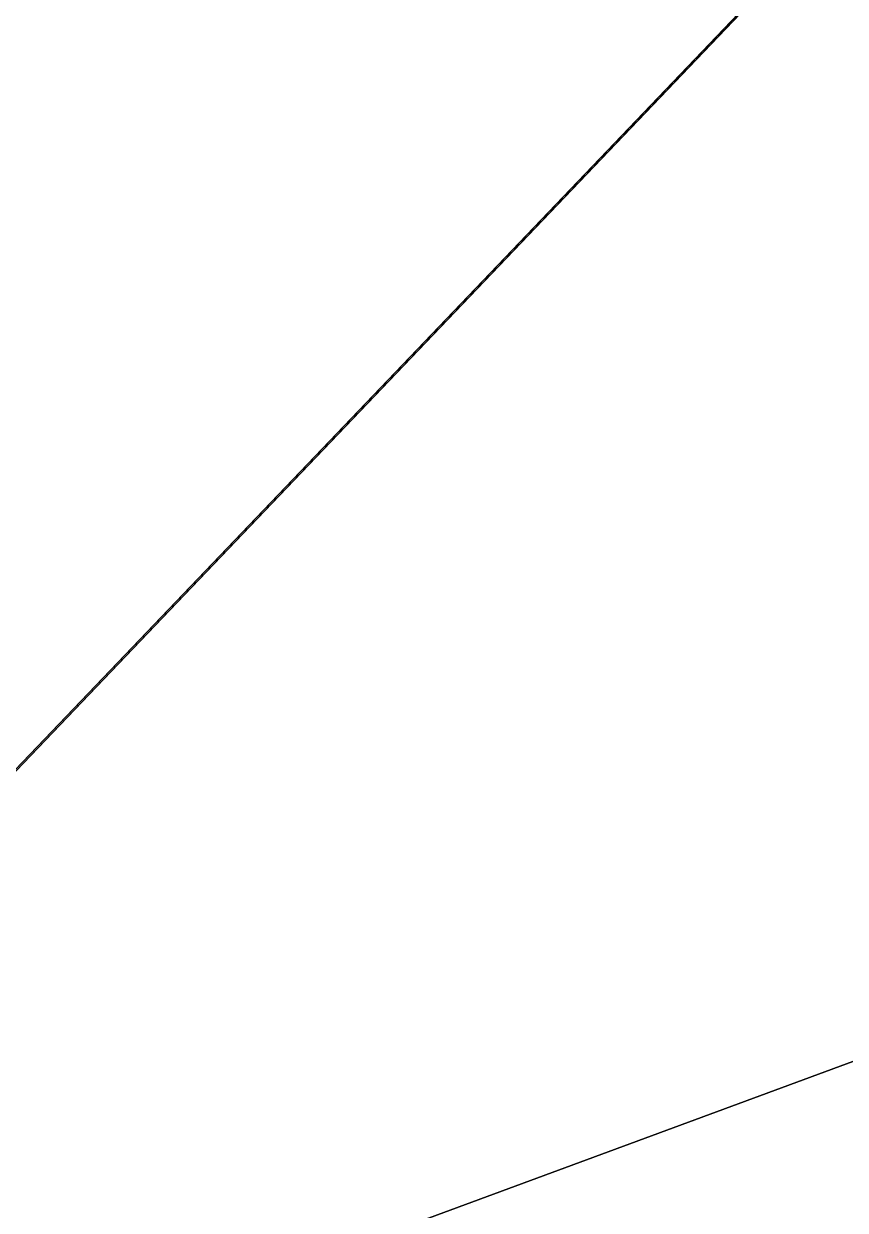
# Model space of a CAD drawing. Header units: metres. Extents: x 2688466 to 2688595, y 1221626 to 1221756.
# Drawn here: x 2688491.74 to 2688497.81, y 1221718.91 to 1221727.68 of the extents above; entities that cross this region are included whole.
import ezdxf

# ---------------------------------------------------------------- set-up
doc = ezdxf.new("R2010")
doc.units = ezdxf.units.M
doc.linetypes.add('AUSGEZOGEN', pattern=[0])
for name, color, linetype, lineweight in [('Standard', 7, 'AUSGEZOGEN', 13), ('Text Decke', 7, 'AUSGEZOGEN', 25), ('Tiefbau Global', 250, 'AUSGEZOGEN', 35)]:
    doc.layers.add(name, color=color, linetype=linetype, lineweight=lineweight)

# ---------------------------------------------------------------- blocks, each defined once
blk = doc.blocks.new('Kran parametrisch_$F1')
at = {"layer": 'Standard', "color": 253, "linetype": 'AUSGEZOGEN', "lineweight": 18, "transparency": 33554687}
for points in [[(32.1394, 38.3022), (25, 43.3013), (17.101, 46.9846), (8.6824, 49.2404), (0, 50), (-8.6824, 49.2404), (-17.101, 46.9846), (-25, 43.3013), (-32.1394, 38.3022), (-38.3022, 32.1394), (-43.3013, 25), (-46.9846, 17.101), (-49.2404, 8.6824), (-50, 0), (-49.2404, -8.6824), (-46.9846, -17.101), (-43.3013, -25), (-38.3022, -32.1394), (-32.1394, -38.3022), (-25, -43.3013), (-17.101, -46.9846), (-8.6824, -49.2404)], [(-8.6807, -49.2305), (-17.0976, -46.9752), (-24.995, -43.2926), (-32.133, -38.2946), (-38.2946, -32.133), (-43.2926, -24.995), (-46.9752, -17.0976), (-49.2305, -8.6807), (-49.99, 0), (-49.2305, 8.6807), (-46.9752, 17.0976), (-43.2926, 24.995), (-38.2946, 32.133), (-32.133, 38.2946), (-24.995, 43.2926), (-17.0976, 46.9752), (-8.6807, 49.2305), (0, 49.99), (8.6807, 49.2305), (17.0976, 46.9752), (24.995, 43.2926), (32.133, 38.2946)], [(-8.6824, -49.2404), (-17.101, -46.9846), (-25, -43.3013), (-32.1394, -38.3022), (-38.3022, -32.1394), (-43.3013, -25), (-46.9846, -17.101), (-49.2404, -8.6824), (-50, 0), (-49.2404, 8.6824), (-46.9846, 17.101), (-43.3013, 25), (-38.3022, 32.1394), (-32.1394, 38.3022), (-25, 43.3013), (-17.101, 46.9846), (-8.6824, 49.2404), (0, 50), (8.6824, 49.2404), (17.101, 46.9846), (25, 43.3013), (32.1394, 38.3022)], [(32.133, 38.2946), (24.995, 43.2926), (17.0976, 46.9752), (8.6807, 49.2305), (0, 49.99), (-8.6807, 49.2305), (-17.0976, 46.9752), (-24.995, 43.2926), (-32.133, 38.2946), (-38.2946, 32.133), (-43.2926, 24.995), (-46.9752, 17.0976), (-49.2305, 8.6807), (-49.99, 0), (-49.2305, -8.6807), (-46.9752, -17.0976), (-43.2926, -24.995), (-38.2946, -32.133), (-32.133, -38.2946), (-24.995, -43.2926), (-17.0976, -46.9752), (-8.6807, -49.2305)]]:
    blk.add_lwpolyline(points, dxfattribs=at)
for points in [[(-25, 43.3013), (-17.101, 46.9846), (-17.101, 46.9846), (-25, 43.3013)], [(-24.995, 43.2926), (-24.995, 43.2926), (-17.0976, 46.9752), (-17.0976, 46.9752)]]:
    blk.add_lwpolyline(points, close=True, dxfattribs=at)

msp = doc.modelspace()

# ---------------------------------------------------------------- linework, layer by layer
at = {"layer": 'Tiefbau Global', "color": 1, "lineweight": 25, "transparency": 33554687}
msp.add_lwpolyline([(2688528.044, 1221731.155), (2688528.044, 1221731.155), (2688493.404, 1221718.366), (2688493.404, 1221718.366)], close=True, dxfattribs=at)

# ---------------------------------------------------------------- block references
at = {"layer": 'Text Decke', "color": 7, "linetype": 'AUSGEZOGEN', "lineweight": 18, "transparency": 33554687, "rotation": 21.27874073795148}
msp.add_blockref('Kran parametrisch_$F1', (2688530.6321, 1221690.8328), dxfattribs=at)

doc.saveas('drawing.dxf')
